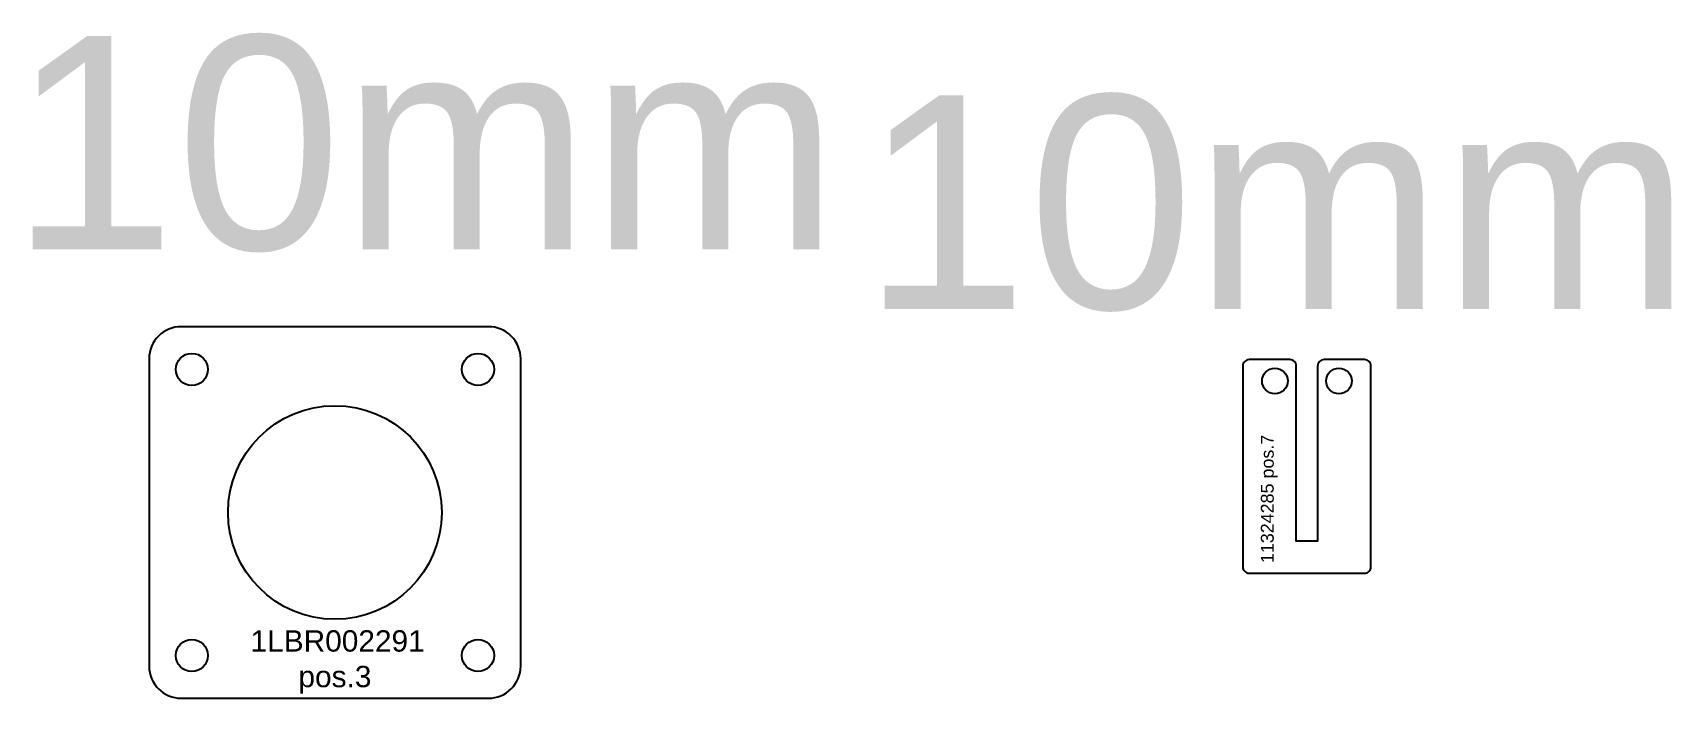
# Model space of a CAD drawing. Header units: millimetres. Extents: x 1273 to 2040, y 126 to 438.
import ezdxf

# ---------------------------------------------------------------- set-up
doc = ezdxf.new("R2010")
doc.units = ezdxf.units.MM
for name, color, linetype in [('11324285', 7, 'Continuous'), ('1LBR002291', 7, 'Continuous'), ('Texto', 3, 'Continuous')]:
    doc.layers.add(name, color=color, linetype=linetype)
doc.styles.get("Standard").update_dxf_attribs({"font": 'arial.ttf'})

msp = doc.modelspace()

# ---------------------------------------------------------------- linework, layer by layer
at = {"layer": '11324285', "color": 241}
msp.add_lwpolyline([(1896.24, 184.66, 0.414214), (1899.24, 187.66), (1899.24, 281.66, 0.414214), (1896.24, 284.66), (1877.24, 284.66, 0.414214), (1874.24, 281.66), (1874.24, 199.66), (1864.24, 199.66), (1864.24, 281.66, 0.414214), (1861.24, 284.66), (1842.24, 284.66, 0.414214), (1839.24, 281.66), (1839.24, 187.66, 0.414214), (1842.24, 184.66)], format="xyb", close=True, dxfattribs=at)
for centre in [(1854.24, 274.66), (1884.24, 274.66)]:
    msp.add_circle(centre, 6, dxfattribs=at)
at = {"layer": '1LBR002291', "color": 241}
msp.add_lwpolyline([(1342.14, 126.09), (1486.14, 126.09, 0.414214), (1501.14, 141.09), (1501.14, 285.09, 0.414214), (1486.14, 300.09), (1342.14, 300.09, 0.414214), (1327.14, 285.09), (1327.14, 141.09, 0.414214)], format="xyb", close=True, dxfattribs=at)
for centre, radius in [((1347.14, 280.09), 7.5), ((1481.14, 280.09), 7.5), ((1414.14, 213.09), 50), ((1347.14, 146.09), 7.5), ((1481.14, 146.09), 7.5)]:
    msp.add_circle(centre, radius, dxfattribs=at)

# ---------------------------------------------------------------- texts
at = {"color": 241, "insert": (1660.93, 408.45), "char_height": 100, "attachment_point": 1}
msp.add_mtext_dynamic_manual_height_columns('10mm', width=131.9899, gutter_width=12.5, heights=[0], dxfattribs=at)
at = {"layer": '1LBR002291', "color": 241, "insert": (1262.05, 436.25), "char_height": 100, "attachment_point": 1}
msp.add_mtext_dynamic_manual_height_columns('10mm', width=289.9379, gutter_width=12.5, heights=[0], dxfattribs=at)
at = {"layer": 'Texto', "color": 241, "insert": (1847.69, 189.37), "char_height": 6, "attachment_point": 1, "rotation": 90}
msp.add_mtext_dynamic_manual_height_columns('11324285 pos.7', width=138.6051, gutter_width=12.5, heights=[0], dxfattribs=at)
at = {"layer": 'Texto', "color": 241, "insert": (1367.5, 157.93), "char_height": 10, "attachment_point": 1}
msp.add_mtext_dynamic_manual_height_columns('{\\W1.843807; }1LBR002291 \\P{\\W7.622366; }pos.3', width=91.7889, gutter_width=12.5, heights=[0], dxfattribs=at)

doc.saveas('drawing.dxf')
